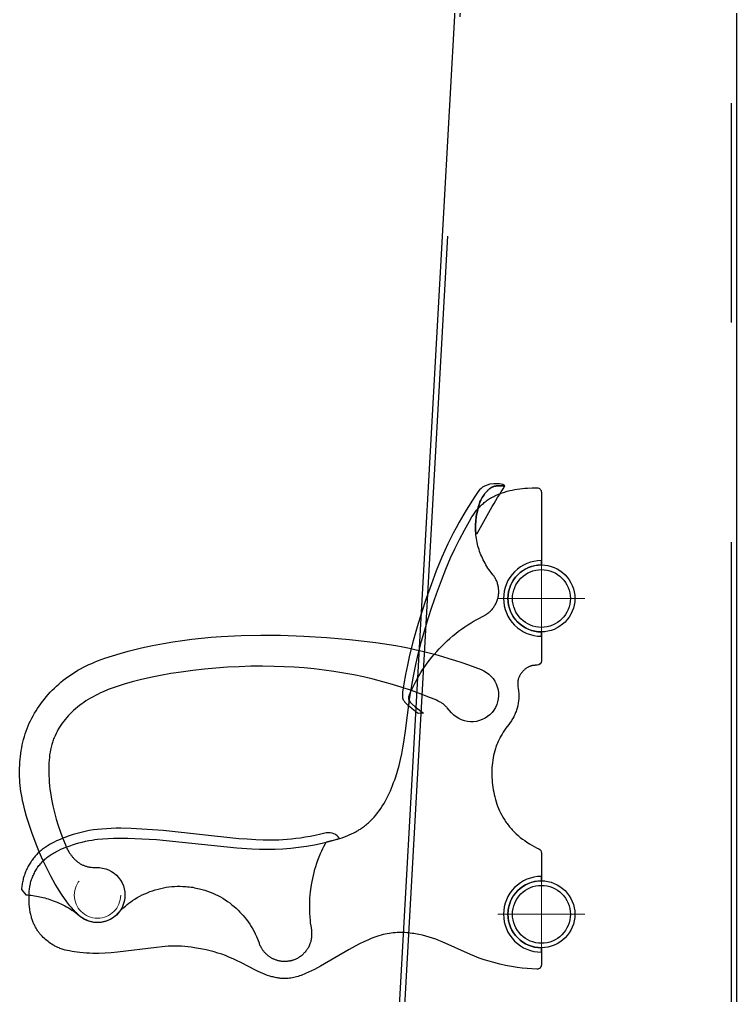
# Model space of a CAD drawing. Header units: metres. Extents: x 37 to 217, y 53 to 242.
# Drawn here: x 152.646 to 153.463, y 214.203 to 215.314 of the extents above; entities that cross this region are included whole.
import ezdxf

# ---------------------------------------------------------------- set-up
doc = ezdxf.new("R2010")
doc.units = ezdxf.units.M
for name, pattern in [('CENTER', [2, 1.25, -0.25, 0.25, -0.25]), ('Dash Style-2', [0.328076, 0.19685, -0.0656, 0.021868, -0.043757]), ('Dash Style-5', [0.083312, 0.02777, -0.055542])]:
    doc.linetypes.add(name, pattern=pattern)

# ---------------------------------------------------------------- blocks, each defined once
blk = doc.blocks.new('Corte dinámico_Refugios1')
at = {"linetype": 'CENTER'}
for p, q in [((-0.3628, 3.1454, 0), (-0.3628, 0.2459, 0)), ((-0.755, 0.2459, 0), (-0.5961, 3.0964, 0))]:
    blk.add_line(p, q, dxfattribs=at)
for p, q in [((-0.3568, 3.1454, 0), (-0.3568, 0.2459, 0)), ((-0.761, 0.2459, 0), (-0.6021, 3.0968, 0)), ((-0.8195, 0.8048, 0), (-0.8239, 0.8038, 0)), ((-0.8145, 0.8061, 0), (-0.8195, 0.8048, 0)), ((-0.8086, 0.8078, 0), (-0.8145, 0.8061, 0))]:
    blk.add_line(p, q)
at = {"linetype": 'Continuous'}
blk.add_line((-0.652, 1.1552, 0), (-0.6536, 1.1551, 0), dxfattribs=at)
at = {"linetype": 'Dash Style-2', "lineweight": 5, "ltscale": 0.075}
for p, q in [((-0.5789, 1.0318, 0), (-0.5789, 1.1308, 0)), ((-0.5294, 1.0813, 0), (-0.6284, 1.0813, 0)), ((-0.5789, 0.6721, 0), (-0.5789, 0.7711, 0)), ((-0.5294, 0.7216, 0), (-0.6284, 0.7216, 0))]:
    blk.add_line(p, q, dxfattribs=at)
at = {"elevation": 0}
for points in [[(-0.7291, 0.9645), (-0.7291, 0.9646), (-0.7292, 0.9648), (-0.7293, 0.9649), (-0.7293, 0.9651), (-0.7294, 0.9653), (-0.7295, 0.9655), (-0.7295, 0.9657), (-0.7296, 0.9658), (-0.7296, 0.966), (-0.7297, 0.9662), (-0.7297, 0.9664), (-0.7298, 0.9666), (-0.7298, 0.9667), (-0.7298, 0.9669), (-0.7299, 0.9671), (-0.7299, 0.9673), (-0.7299, 0.9675), (-0.7299, 0.9677), (-0.7299, 0.9679), (-0.7299, 0.9681), (-0.7299, 0.9682), (-0.7299, 0.9684), (-0.7299, 0.9686), (-0.7299, 0.9688), (-0.7299, 0.969), (-0.7299, 0.9692), (-0.7296, 0.9705), (-0.7279, 0.9745), (-0.7262, 0.9784), (-0.7243, 0.9822), (-0.7224, 0.986), (-0.7203, 0.9897), (-0.7182, 0.9934), (-0.716, 0.997), (-0.7137, 1.0006), (-0.7113, 1.0041), (-0.7088, 1.0076), (-0.7063, 1.011), (-0.7036, 1.0144), (-0.7009, 1.0176), (-0.6981, 1.0208), (-0.6952, 1.024), (-0.6923, 1.0271), (-0.6892, 1.0301), (-0.6862, 1.033), (-0.683, 1.0358), (-0.6798, 1.0386), (-0.6765, 1.0413), (-0.6731, 1.0439), (-0.6697, 1.0464), (-0.6662, 1.0489), (-0.6626, 1.0512), (-0.659, 1.0535), (-0.6554, 1.0557), (-0.6517, 1.0578), (-0.6437, 1.062), (-0.6432, 1.0622), (-0.6427, 1.0625), (-0.6423, 1.0628), (-0.6418, 1.0631), (-0.6414, 1.0633), (-0.6409, 1.0636), (-0.6405, 1.0639), (-0.6401, 1.0643), (-0.6397, 1.0646), (-0.6388, 1.0652), (-0.638, 1.0659), (-0.6372, 1.0666), (-0.6369, 1.067), (-0.6365, 1.0674), (-0.6361, 1.0678), (-0.6357, 1.0681), (-0.635, 1.0689), (-0.6343, 1.0698), (-0.6337, 1.0706), (-0.6331, 1.0715), (-0.6325, 1.0724), (-0.6319, 1.0733), (-0.6314, 1.0742), (-0.6309, 1.0751), (-0.6304, 1.0761), (-0.63, 1.0771), (-0.6296, 1.078), (-0.6292, 1.079), (-0.6289, 1.08), (-0.6287, 1.0806), (-0.6286, 1.0811), (-0.6283, 1.0821), (-0.6281, 1.0831), (-0.6279, 1.0842), (-0.6277, 1.0853), (-0.6276, 1.0863), (-0.6275, 1.0874), (-0.6275, 1.0884), (-0.6275, 1.089), (-0.6275, 1.0895), (-0.6275, 1.0906), (-0.6276, 1.0916), (-0.6277, 1.0927), (-0.6278, 1.0937), (-0.628, 1.0948), (-0.6282, 1.0958), (-0.6284, 1.0968), (-0.6287, 1.0978), (-0.6289, 1.0984), (-0.629, 1.0989), (-0.6294, 1.0999), (-0.6298, 1.1009), (-0.6302, 1.1019), (-0.6306, 1.1028), (-0.6311, 1.1038), (-0.6316, 1.1047), (-0.6319, 1.1052), (-0.6322, 1.1056), (-0.6328, 1.1065), (-0.6334, 1.1074), (-0.634, 1.1083), (-0.636, 1.1107), (-0.6373, 1.1124), (-0.6386, 1.1141), (-0.6398, 1.1159), (-0.6409, 1.1177), (-0.642, 1.1195), (-0.6431, 1.1213), (-0.6441, 1.1232), (-0.6451, 1.1251), (-0.646, 1.127), (-0.6469, 1.1289), (-0.6477, 1.1309), (-0.6485, 1.1329), (-0.6492, 1.1349), (-0.6499, 1.1369), (-0.6505, 1.139), (-0.6511, 1.141), (-0.6516, 1.1431), (-0.6521, 1.1452), (-0.6525, 1.1473), (-0.6528, 1.1494), (-0.6532, 1.1515), (-0.6534, 1.1536), (-0.6536, 1.1557), (-0.6538, 1.1578), (-0.6538, 1.16), (-0.6539, 1.1621), (-0.6539, 1.1642), (-0.6538, 1.1663), (-0.6537, 1.1685), (-0.6535, 1.1706), (-0.6532, 1.1727), (-0.653, 1.1748), (-0.6526, 1.1769), (-0.6522, 1.179), (-0.6518, 1.1811), (-0.6513, 1.1832), (-0.6507, 1.1852), (-0.6501, 1.1873), (-0.6495, 1.1893), (-0.6488, 1.1913), (-0.648, 1.1933), (-0.6462, 1.1963), (-0.6452, 1.1979), (-0.6442, 1.1994), (-0.6432, 1.2007), (-0.6427, 1.2014), (-0.6422, 1.202), (-0.6417, 1.2025), (-0.6412, 1.2031), (-0.6407, 1.2036), (-0.6403, 1.2041), (-0.6398, 1.2046), (-0.6393, 1.205), (-0.6389, 1.2055), (-0.6384, 1.2058), (-0.6382, 1.2061), (-0.6379, 1.2063), (-0.6376, 1.2065), (-0.6374, 1.2067), (-0.6371, 1.2069), (-0.6368, 1.207), (-0.6366, 1.2072), (-0.6363, 1.2074), (-0.636, 1.2075), (-0.6358, 1.2077), (-0.6355, 1.2078), (-0.6353, 1.2079), (-0.635, 1.2081), (-0.6348, 1.2082), (-0.6345, 1.2083), (-0.6343, 1.2084), (-0.634, 1.2085), (-0.6338, 1.2086), (-0.6336, 1.2087), (-0.6333, 1.2087), (-0.6331, 1.2088), (-0.6329, 1.2089), (-0.6324, 1.209), (-0.632, 1.2091), (-0.6316, 1.2092), (-0.6311, 1.2092), (-0.6307, 1.2093), (-0.6303, 1.2094), (-0.6299, 1.2094), (-0.6296, 1.2094), (-0.6292, 1.2094), (-0.6285, 1.2095), (-0.6278, 1.2095), (-0.6243, 1.2094), (-0.6208, 1.2094), (-0.6204, 1.2094), (-0.6229, 1.211), (-0.6266, 1.2118), (-0.6329, 1.2118), (-0.6377, 1.2114), (-0.6438, 1.2091, 0.102323), (-0.6508, 1.2031), (-0.6548, 1.1976), (-0.6645, 1.1819), (-0.6726, 1.1681), (-0.6761, 1.1618), (-0.6794, 1.1556), (-0.6824, 1.1495), (-0.6853, 1.1435), (-0.6889, 1.1359), (-0.6922, 1.1282), (-0.6986, 1.1126), (-0.7045, 1.0969), (-0.7101, 1.0811), (-0.7154, 1.0651), (-0.7204, 1.0491), (-0.7249, 1.0329), (-0.729, 1.0167), (-0.7315, 1.0055), (-0.7337, 0.9946), (-0.7356, 0.9842), (-0.7371, 0.9745), (-0.7371, 0.9684), (-0.7371, 0.9682), (-0.737, 0.968), (-0.737, 0.9678), (-0.7369, 0.9676), (-0.7369, 0.9674), (-0.7368, 0.9672), (-0.7367, 0.967), (-0.7366, 0.9668), (-0.7366, 0.9666), (-0.7365, 0.9665), (-0.7364, 0.9663), (-0.7363, 0.9661), (-0.7362, 0.9659), (-0.7361, 0.9657), (-0.736, 0.9655), (-0.7358, 0.9653), (-0.7356, 0.9649), (-0.7353, 0.9645), (-0.735, 0.9641), (-0.7347, 0.9638), (-0.7343, 0.9632), (-0.7339, 0.9628), (-0.7332, 0.962), (-0.7322, 0.9609), (-0.7313, 0.9601), (-0.7305, 0.9593), (-0.7299, 0.9588)], [(-0.6536, 1.1551), (-0.652, 1.1552, -0.022803), (-0.6204, 1.2094), (-0.6208, 1.2094), (-0.6243, 1.2094), (-0.6278, 1.2095), (-0.6285, 1.2095), (-0.6292, 1.2094), (-0.6296, 1.2094), (-0.6299, 1.2094), (-0.6303, 1.2094), (-0.6307, 1.2093), (-0.6311, 1.2092), (-0.6316, 1.2092), (-0.632, 1.2091), (-0.6324, 1.209), (-0.6329, 1.2089), (-0.6331, 1.2088), (-0.6333, 1.2087), (-0.6336, 1.2087), (-0.6338, 1.2086), (-0.634, 1.2085), (-0.6343, 1.2084), (-0.6345, 1.2083), (-0.6348, 1.2082), (-0.635, 1.2081), (-0.6353, 1.2079), (-0.6355, 1.2078), (-0.6358, 1.2077), (-0.636, 1.2075), (-0.6363, 1.2074), (-0.6366, 1.2072), (-0.6368, 1.207), (-0.6371, 1.2069), (-0.6374, 1.2067), (-0.6376, 1.2065), (-0.6379, 1.2063), (-0.6382, 1.2061), (-0.6384, 1.2058), (-0.6389, 1.2055), (-0.6393, 1.205), (-0.6398, 1.2046), (-0.6403, 1.2041), (-0.6407, 1.2036), (-0.6412, 1.2031), (-0.6417, 1.2025), (-0.6422, 1.202), (-0.6427, 1.2014), (-0.6432, 1.2007), (-0.6442, 1.1994), (-0.6452, 1.1979), (-0.6462, 1.1963), (-0.648, 1.1933, 0.116368), (-0.6536, 1.1551)], [(-0.5789, 1.1194), (-0.5789, 1.1244, 0.414214), (-0.622, 1.0813, 0.414214), (-0.5789, 1.0382), (-0.5789, 1.0432, -0.414214), (-0.617, 1.0813, -0.414214), (-0.5789, 1.1194)], [(-1.1506, 0.7927), (-1.1552, 0.8045), (-1.1591, 0.8147), (-1.1622, 0.824), (-1.165, 0.8329), (-1.1669, 0.84), (-1.1687, 0.8471), (-1.1695, 0.8507), (-1.1702, 0.8543), (-1.1708, 0.8579), (-1.1714, 0.8616), (-1.1719, 0.8649), (-1.1722, 0.8682), (-1.1726, 0.8715), (-1.1728, 0.8748), (-1.173, 0.8781), (-1.1731, 0.8815), (-1.1731, 0.8848), (-1.173, 0.8881), (-1.1729, 0.8914), (-1.1727, 0.8947), (-1.1724, 0.8981), (-1.1721, 0.9014), (-1.1717, 0.9047), (-1.1712, 0.908), (-1.1706, 0.9112), (-1.1699, 0.9145), (-1.1692, 0.9176), (-1.1684, 0.9208), (-1.1675, 0.9239), (-1.1665, 0.927), (-1.1655, 0.9301), (-1.1644, 0.9331), (-1.1632, 0.9361), (-1.1619, 0.9391), (-1.1605, 0.942), (-1.1591, 0.9449), (-1.1575, 0.9477), (-1.1559, 0.9505), (-1.1543, 0.9533), (-1.1525, 0.956), (-1.1507, 0.9587), (-1.1489, 0.9613), (-1.1468, 0.9641), (-1.1448, 0.9667), (-1.1426, 0.9693), (-1.1404, 0.9719), (-1.1381, 0.9744), (-1.1358, 0.9768), (-1.1334, 0.9792), (-1.131, 0.9815), (-1.1285, 0.9838), (-1.1259, 0.986), (-1.1233, 0.9881), (-1.1207, 0.9902), (-1.1179, 0.9922), (-1.1152, 0.9941), (-1.1124, 0.996), (-1.1095, 0.9978), (-1.1065, 0.9996), (-1.1035, 1.0013), (-1.1004, 1.0029), (-1.0972, 1.0045), (-1.0941, 1.006), (-1.0909, 1.0074), (-1.0877, 1.0088), (-1.0844, 1.0101), (-1.0801, 1.0117), (-1.0758, 1.0132), (-1.0671, 1.0161), (-1.0583, 1.0187), (-1.0495, 1.0211), (-1.0343, 1.0249), (-1.0218, 1.0277), (-1.0093, 1.0301), (-0.9985, 1.0319), (-0.9876, 1.0335), (-0.9768, 1.0349), (-0.9659, 1.0361), (-0.9547, 1.0371), (-0.9434, 1.038), (-0.9209, 1.0391), (-0.8984, 1.0395), (-0.8758, 1.0393), (-0.8494, 1.0384), (-0.8231, 1.0368), (-0.7972, 1.0346), (-0.7675, 1.0311, -0.060965), (-0.6475, 1.0002, -0.48541), (-0.633, 0.9542, -0.48541), (-0.6811, 0.9509), (-0.686, 0.9566), (-0.6866, 0.9573), (-0.6873, 0.958), (-0.688, 0.9586), (-0.6887, 0.9593), (-0.6894, 0.9599), (-0.6901, 0.9605), (-0.6909, 0.9611), (-0.6916, 0.9616), (-0.6924, 0.9622), (-0.6932, 0.9627), (-0.694, 0.9632), (-0.6949, 0.9636), (-0.6957, 0.9641), (-0.6965, 0.9645), (-0.6982, 0.9654), (-0.7, 0.9661), (-0.7052, 0.9683), (-0.7159, 0.9724), (-0.7266, 0.9763), (-0.7374, 0.9799), (-0.7483, 0.9833), (-0.7593, 0.9864), (-0.7703, 0.9893), (-0.7815, 0.9919), (-0.7926, 0.9942), (-0.8038, 0.9963), (-0.8151, 0.9981), (-0.8264, 0.9997), (-0.8377, 1.001), (-0.8491, 1.0021), (-0.8605, 1.003), (-0.8719, 1.0036), (-0.8833, 1.0039), (-0.8965, 1.0041), (-0.9098, 1.004), (-0.923, 1.0036), (-0.9362, 1.0029), (-0.9494, 1.0019), (-0.9626, 1.0007), (-0.9758, 0.9992), (-0.9889, 0.9975), (-1.0007, 0.9957), (-1.0124, 0.9937), (-1.024, 0.9914), (-1.0356, 0.9888), (-1.0448, 0.9864), (-1.054, 0.9838), (-1.0586, 0.9823), (-1.0631, 0.9808), (-1.0676, 0.9792), (-1.0721, 0.9775), (-1.0779, 0.975), (-1.0808, 0.9737), (-1.0837, 0.9723), (-1.0866, 0.9708), (-1.0894, 0.9693), (-1.0922, 0.9678), (-1.0949, 0.9661), (-1.0974, 0.9646), (-1.0999, 0.9629), (-1.1023, 0.9612), (-1.1047, 0.9594), (-1.107, 0.9576), (-1.1093, 0.9557), (-1.1115, 0.9537), (-1.1136, 0.9517), (-1.1156, 0.9497), (-1.1175, 0.9477), (-1.1193, 0.9457), (-1.1211, 0.9436), (-1.1228, 0.9414), (-1.1244, 0.9392), (-1.126, 0.9369), (-1.1275, 0.9346), (-1.1289, 0.9323), (-1.1302, 0.9299), (-1.1314, 0.9275), (-1.1326, 0.925), (-1.1337, 0.9225), (-1.1342, 0.9213), (-1.1347, 0.92), (-1.1351, 0.9187), (-1.1356, 0.9174), (-1.136, 0.9161), (-1.1364, 0.9148), (-1.1368, 0.9134), (-1.1371, 0.9119), (-1.1375, 0.9105), (-1.1378, 0.909), (-1.1383, 0.9061), (-1.1388, 0.9032), (-1.1391, 0.9002), (-1.1394, 0.8972), (-1.1396, 0.8942), (-1.1398, 0.8913), (-1.1398, 0.8874), (-1.1398, 0.8835), (-1.1397, 0.8796), (-1.1395, 0.8757), (-1.1392, 0.8719), (-1.1388, 0.868), (-1.1384, 0.8642), (-1.1379, 0.8603), (-1.1366, 0.8527), (-1.1351, 0.8451), (-1.1334, 0.8375), (-1.1314, 0.83), (-1.1291, 0.8226), (-1.1266, 0.8152), (-1.1239, 0.808), (-1.1209, 0.8008), (-1.1204, 0.7994), (-1.1197, 0.798), (-1.1191, 0.7966), (-1.1183, 0.7953), (-1.1176, 0.7939), (-1.1168, 0.7926), (-1.116, 0.7913), (-1.1152, 0.7901), (-1.1147, 0.7894), (-1.1142, 0.7887), (-1.1137, 0.788), (-1.1132, 0.7874), (-1.1127, 0.7867), (-1.1121, 0.7861), (-1.1115, 0.7855), (-1.111, 0.7849), (-1.1104, 0.7843), (-1.1098, 0.7837), (-1.1091, 0.7832), (-1.1085, 0.7826), (-1.1079, 0.7821), (-1.1072, 0.7815), (-1.1065, 0.781), (-1.1059, 0.7805), (-1.1052, 0.7801), (-1.1045, 0.7796), (-1.1039, 0.7792), (-1.1032, 0.7788), (-1.1024, 0.7784), (-1.1017, 0.7781), (-1.101, 0.7777), (-1.1002, 0.7774), (-1.0995, 0.7771), (-1.0987, 0.7768), (-1.098, 0.7765), (-1.0972, 0.7763), (-1.0964, 0.776), (-1.0957, 0.7758), (-1.0949, 0.7757), (-1.0941, 0.7755), (-1.0933, 0.7754), (-1.0926, 0.7753), (-1.0919, 0.7752), (-1.0911, 0.7751), (-1.0896, 0.775), (-1.0821, 0.7747, -0.498935), (-1.0549, 0.7328, -0.498935), (-1.1028, 0.7182), (-1.1033, 0.7186), (-1.1039, 0.719), (-1.1044, 0.7195), (-1.1049, 0.7199), (-1.106, 0.7209), (-1.1071, 0.722), (-1.1082, 0.7231), (-1.1093, 0.7242), (-1.1115, 0.7266), (-1.1136, 0.729), (-1.1156, 0.7314), (-1.1191, 0.7359), (-1.1228, 0.7409), (-1.1245, 0.7433), (-1.1261, 0.7457), (-1.1292, 0.7506), (-1.1324, 0.756), (-1.1374, 0.765), (-1.1421, 0.7741), (-1.1465, 0.7833), (-1.1506, 0.7927)], [(-0.8086, 0.8078, 0.307514), (-0.8238, 0.8142), (-0.8302, 0.8127), (-0.8363, 0.8114), (-0.8421, 0.8103), (-0.8478, 0.8093), (-0.8532, 0.8084), (-0.8585, 0.8078), (-0.8636, 0.8072), (-0.8685, 0.8067), (-0.8733, 0.8064), (-0.8779, 0.8062), (-0.8824, 0.806), (-0.8869, 0.806), (-0.8956, 0.8061), (-0.9041, 0.8064), (-0.9138, 0.807), (-0.9235, 0.8077), (-1.0095, 0.8169), (-1.0339, 0.8187), (-1.0459, 0.8193), (-1.0576, 0.8195), (-1.0632, 0.8195), (-1.0687, 0.8193), (-1.0741, 0.8191), (-1.0793, 0.8187), (-1.0842, 0.8183), (-1.089, 0.8176), (-1.0936, 0.8169), (-1.0982, 0.816), (-1.1027, 0.8149), (-1.1073, 0.8137), (-1.1119, 0.8124), (-1.1166, 0.8109), (-1.1213, 0.8092), (-1.1238, 0.8082), (-1.1262, 0.8072), (-1.1286, 0.8062), (-1.1311, 0.8051), (-1.1335, 0.8039), (-1.1359, 0.8027), (-1.1382, 0.8014), (-1.1406, 0.8), (-1.1417, 0.7992), (-1.1429, 0.7985), (-1.144, 0.7977), (-1.1451, 0.7969), (-1.1462, 0.7961), (-1.1473, 0.7953), (-1.1484, 0.7944), (-1.1494, 0.7935), (-1.1505, 0.7926), (-1.1515, 0.7917), (-1.1525, 0.7907), (-1.1534, 0.7897), (-1.1544, 0.7887), (-1.1553, 0.7877), (-1.1561, 0.7867), (-1.157, 0.7856), (-1.1579, 0.7845), (-1.1587, 0.7834), (-1.1595, 0.7823), (-1.1602, 0.7811), (-1.161, 0.78), (-1.1617, 0.7788), (-1.1624, 0.7776), (-1.1631, 0.7764), (-1.1637, 0.7751), (-1.1644, 0.7739), (-1.165, 0.7726), (-1.1655, 0.7714), (-1.1661, 0.7701), (-1.1666, 0.7688), (-1.1671, 0.7675), (-1.1675, 0.7662), (-1.168, 0.7648), (-1.1684, 0.7635), (-1.1688, 0.7622), (-1.1691, 0.7608), (-1.1694, 0.7595), (-1.1697, 0.7581), (-1.17, 0.7568), (-1.1702, 0.7554), (-1.1704, 0.754), (-1.1706, 0.7527), (-1.1708, 0.7513), (-1.1709, 0.75), (-1.1658, 0.7438), (-1.1638, 0.7437), (-1.1618, 0.7435), (-1.1598, 0.7433), (-1.1578, 0.743), (-1.1559, 0.7427), (-1.1539, 0.7424), (-1.152, 0.742), (-1.15, 0.7416), (-1.1481, 0.7412), (-1.1461, 0.7407), (-1.1442, 0.7402), (-1.1423, 0.7396), (-1.1404, 0.7391), (-1.1385, 0.7385), (-1.1366, 0.7378), (-1.1347, 0.7371), (-1.1325, 0.7363), (-1.1303, 0.7353), (-1.1281, 0.7344), (-1.1259, 0.7334), (-1.1237, 0.7323), (-1.1216, 0.7312), (-1.1195, 0.7301), (-1.1174, 0.7289), (-1.1154, 0.7277), (-1.1134, 0.7264), (-1.1114, 0.7251), (-1.1094, 0.7237), (-1.1075, 0.7223), (-1.1032, 0.7188), (-1.1024, 0.7182), (-1.102, 0.718), (-1.1016, 0.7177), (-1.1011, 0.7174), (-1.1007, 0.7171), (-1.0998, 0.7166), (-1.0993, 0.7163), (-1.0988, 0.716), (-1.0982, 0.7158), (-1.0977, 0.7155), (-1.0969, 0.7151), (-1.096, 0.7148), (-1.0952, 0.7144), (-1.0944, 0.7141), (-1.0935, 0.7138), (-1.0927, 0.7136), (-1.0918, 0.7134), (-1.0909, 0.7132), (-1.0899, 0.713), (-1.089, 0.7128), (-1.088, 0.7127), (-1.087, 0.7126), (-1.086, 0.7125), (-1.085, 0.7125), (-1.084, 0.7125), (-1.083, 0.7125), (-1.082, 0.7126), (-1.081, 0.7126), (-1.08, 0.7128), (-1.0791, 0.7129), (-1.0783, 0.7131), (-1.0775, 0.7132), (-1.0767, 0.7134), (-1.076, 0.7136), (-1.075, 0.7139), (-1.0741, 0.7142), (-1.0731, 0.7146), (-1.0722, 0.7149), (-1.0713, 0.7153), (-1.0704, 0.7158), (-1.0695, 0.7162), (-1.0686, 0.7167), (-1.068, 0.7171), (-1.0673, 0.7176), (-1.0666, 0.718), (-1.066, 0.7185), (-1.0654, 0.7189), (-1.0648, 0.7194), (-1.0642, 0.7199), (-1.0636, 0.7204), (-1.0628, 0.7211), (-1.0621, 0.7218), (-1.059, 0.7251), (-1.0579, 0.7262), (-1.0553, 0.7286), (-1.0526, 0.731), (-1.0506, 0.7326), (-1.0486, 0.7342), (-1.0465, 0.7357), (-1.0444, 0.7372), (-1.0417, 0.7389), (-1.039, 0.7406), (-1.0362, 0.7421), (-1.0333, 0.7436), (-1.0305, 0.7449), (-1.0275, 0.7462), (-1.0246, 0.7474), (-1.0215, 0.7484), (-1.0185, 0.7494), (-1.0154, 0.7503), (-1.0123, 0.751), (-1.0092, 0.7517), (-1.0061, 0.7523), (-1.0029, 0.7527), (-0.9997, 0.7531), (-0.9965, 0.7533), (-0.9934, 0.7535), (-0.9902, 0.7535), (-0.987, 0.7534), (-0.9838, 0.7532), (-0.9818, 0.753), (-0.9798, 0.7528), (-0.9778, 0.7526), (-0.9759, 0.7523), (-0.9739, 0.7519), (-0.9719, 0.7515), (-0.97, 0.7511), (-0.9681, 0.7507), (-0.965, 0.7499), (-0.9619, 0.7489), (-0.9589, 0.7479), (-0.9559, 0.7468), (-0.953, 0.7456), (-0.9501, 0.7443), (-0.9472, 0.7429), (-0.9444, 0.7414), (-0.9417, 0.7398), (-0.939, 0.7381), (-0.9363, 0.7363), (-0.9337, 0.7345), (-0.9312, 0.7325), (-0.9288, 0.7305), (-0.9264, 0.7284), (-0.9241, 0.7262), (-0.9221, 0.7242), (-0.9202, 0.7222), (-0.9183, 0.7201), (-0.9166, 0.718), (-0.9146, 0.7155), (-0.9127, 0.7129), (-0.9109, 0.7103), (-0.9092, 0.7076), (-0.9076, 0.7048), (-0.9061, 0.702), (-0.9046, 0.6992), (-0.9033, 0.6963), (-0.9022, 0.6937), (-0.9015, 0.6918), (-0.9004, 0.6889), (-0.9001, 0.6879), (-0.8997, 0.687), (-0.8993, 0.6861), (-0.8988, 0.6852), (-0.8984, 0.6843), (-0.8981, 0.6839), (-0.8979, 0.6834), (-0.8975, 0.6829), (-0.8972, 0.6823), (-0.8968, 0.6817), (-0.8964, 0.6811), (-0.8959, 0.6805), (-0.8954, 0.6798), (-0.8949, 0.6792), (-0.8944, 0.6786), (-0.8939, 0.6781), (-0.8934, 0.6776), (-0.893, 0.6771), (-0.8924, 0.6766), (-0.8919, 0.6761), (-0.8914, 0.6757), (-0.8909, 0.6752), (-0.8903, 0.6748), (-0.8897, 0.6743), (-0.8891, 0.6738), (-0.8884, 0.6734), (-0.8877, 0.6729), (-0.8871, 0.6725), (-0.8864, 0.6721), (-0.8857, 0.6717), (-0.885, 0.6714), (-0.8843, 0.671), (-0.8835, 0.6707), (-0.8828, 0.6704), (-0.882, 0.6701), (-0.8813, 0.6698), (-0.8805, 0.6696), (-0.8797, 0.6693), (-0.879, 0.6691), (-0.878, 0.6689), (-0.877, 0.6687), (-0.876, 0.6685), (-0.875, 0.6683), (-0.8742, 0.6683), (-0.8734, 0.6682), (-0.8726, 0.6681), (-0.8719, 0.6681), (-0.8711, 0.6681), (-0.8703, 0.6681), (-0.8695, 0.6681), (-0.8687, 0.6682), (-0.8679, 0.6683), (-0.8671, 0.6684), (-0.8663, 0.6685), (-0.8656, 0.6686), (-0.865, 0.6687), (-0.8644, 0.6688), (-0.8638, 0.669), (-0.8632, 0.6691), (-0.8626, 0.6693), (-0.8621, 0.6695), (-0.8615, 0.6696), (-0.8609, 0.6698), (-0.86, 0.6702), (-0.859, 0.6705), (-0.8581, 0.6709), (-0.8572, 0.6714), (-0.8563, 0.6718), (-0.8555, 0.6723), (-0.8546, 0.6728), (-0.8538, 0.6734), (-0.853, 0.674), (-0.8522, 0.6745), (-0.8514, 0.6752), (-0.8506, 0.6758), (-0.8499, 0.6765), (-0.8492, 0.6772), (-0.8485, 0.6779), (-0.8478, 0.6786), (-0.8472, 0.6794), (-0.8466, 0.6802), (-0.846, 0.681), (-0.8454, 0.6818), (-0.8448, 0.6826), (-0.8443, 0.6835), (-0.8438, 0.6843), (-0.8434, 0.6852), (-0.8431, 0.6858), (-0.8429, 0.6863), (-0.8426, 0.6868), (-0.8424, 0.6874), (-0.8422, 0.6879), (-0.842, 0.6885), (-0.8418, 0.689), (-0.8416, 0.6896), (-0.8414, 0.6902), (-0.8412, 0.6907), (-0.8411, 0.6913), (-0.8409, 0.6919), (-0.8408, 0.6927), (-0.8406, 0.6934), (-0.8405, 0.6942), (-0.8404, 0.695), (-0.8403, 0.6956), (-0.8402, 0.6962), (-0.8402, 0.6968), (-0.8401, 0.6974), (-0.8401, 0.698), (-0.8401, 0.6986), (-0.8401, 0.6992), (-0.8401, 0.6998), (-0.8401, 0.7007), (-0.8402, 0.7016), (-0.8403, 0.7025), (-0.8404, 0.7034), (-0.8411, 0.7085), (-0.8416, 0.712), (-0.8418, 0.714), (-0.8422, 0.7188), (-0.8425, 0.7224), (-0.8426, 0.7259), (-0.8427, 0.7295), (-0.8426, 0.7331), (-0.8425, 0.7363), (-0.8424, 0.7395), (-0.842, 0.7442), (-0.8417, 0.747), (-0.8414, 0.7498), (-0.841, 0.7525), (-0.8406, 0.7553), (-0.84, 0.7588), (-0.8393, 0.7624), (-0.8385, 0.7659), (-0.8376, 0.7693), (-0.8367, 0.7728), (-0.8357, 0.7762), (-0.8346, 0.7797), (-0.8334, 0.7831), (-0.8319, 0.787), (-0.8304, 0.7908), (-0.829, 0.794)], [(-0.5789, 0.7597), (-0.5789, 0.7647, 0.414214), (-0.622, 0.7216, 0.414214), (-0.5789, 0.6785), (-0.5789, 0.6835, -0.414214), (-0.617, 0.7216, -0.414214), (-0.5789, 0.7597)]]:
    blk.add_lwpolyline(points, format="xyb", dxfattribs=at)
blk.add_lwpolyline([(-0.6065, 0.9564), (-0.6069, 0.9551), (-0.6073, 0.9539), (-0.6077, 0.9526), (-0.6082, 0.9514), (-0.6087, 0.9502), (-0.6092, 0.949), (-0.6098, 0.9478), (-0.6104, 0.9466), (-0.611, 0.9455), (-0.6117, 0.9443), (-0.6124, 0.9432), (-0.6131, 0.9421), (-0.6146, 0.9399), (-0.6161, 0.9378), (-0.6193, 0.9335), (-0.6208, 0.9313), (-0.6223, 0.9291), (-0.6237, 0.9269), (-0.6244, 0.9257), (-0.6251, 0.9246), (-0.6257, 0.9234), (-0.6263, 0.9223), (-0.6275, 0.9199), (-0.6282, 0.9183), (-0.629, 0.9166), (-0.6296, 0.9149), (-0.6303, 0.9132), (-0.6307, 0.9118), (-0.6312, 0.9105), (-0.632, 0.9079), (-0.6327, 0.9052), (-0.6333, 0.9025), (-0.6339, 0.8997), (-0.6343, 0.897), (-0.6347, 0.8942), (-0.635, 0.8914), (-0.6352, 0.8886), (-0.6353, 0.8858), (-0.6354, 0.883), (-0.6353, 0.8802), (-0.6352, 0.8774), (-0.6351, 0.8746), (-0.6348, 0.8718), (-0.6345, 0.8689), (-0.6342, 0.8662), (-0.6337, 0.8634), (-0.6332, 0.8607), (-0.6326, 0.8579), (-0.632, 0.8552), (-0.6313, 0.8525), (-0.6305, 0.8498), (-0.6296, 0.8472), (-0.6287, 0.8446), (-0.6277, 0.842), (-0.6266, 0.8395), (-0.6254, 0.837), (-0.6241, 0.8345), (-0.6228, 0.8321), (-0.6221, 0.8309), (-0.6214, 0.8298), (-0.6206, 0.8286), (-0.6198, 0.8274), (-0.619, 0.8262), (-0.618, 0.8249), (-0.6171, 0.8237), (-0.6161, 0.8225), (-0.6152, 0.8213), (-0.6141, 0.8201), (-0.6131, 0.8189), (-0.6121, 0.8178), (-0.611, 0.8166), (-0.6099, 0.8155), (-0.6076, 0.8134), (-0.6053, 0.8113), (-0.6029, 0.8092), (-0.6004, 0.8073), (-0.5978, 0.8055), (-0.5953, 0.8037), (-0.5926, 0.802), (-0.5899, 0.8004), (-0.5872, 0.7988), (-0.5845, 0.7974), (-0.5817, 0.796, -0.286889), (-0.5789, 0.7915), (-0.5789, 0.7597, 1), (-0.5789, 0.6835), (-0.5789, 0.664, -0.424946), (-0.584, 0.659), (-0.5896, 0.6593), (-0.5952, 0.6597), (-0.6008, 0.6603), (-0.6064, 0.661), (-0.6131, 0.6621), (-0.6197, 0.6633), (-0.6263, 0.6648), (-0.6329, 0.6665), (-0.6385, 0.6681), (-0.6441, 0.6699), (-0.6496, 0.6718), (-0.6551, 0.6739), (-0.6598, 0.6758), (-0.6919, 0.6903), (-0.6955, 0.6918), (-0.6991, 0.6931), (-0.7027, 0.6944), (-0.7065, 0.6956), (-0.7104, 0.6967), (-0.7143, 0.6977), (-0.7183, 0.6986), (-0.7222, 0.6993), (-0.7242, 0.6997), (-0.7262, 0.6999), (-0.7282, 0.7002), (-0.7302, 0.7004), (-0.7322, 0.7006), (-0.7342, 0.7007), (-0.7365, 0.7008), (-0.7387, 0.7008), (-0.7409, 0.7008), (-0.7432, 0.7007), (-0.7454, 0.7006), (-0.7476, 0.7004), (-0.7498, 0.7002), (-0.752, 0.6999), (-0.7544, 0.6994), (-0.7568, 0.699), (-0.7591, 0.6984), (-0.7615, 0.6978), (-0.7638, 0.6971), (-0.7661, 0.6963), (-0.7684, 0.6955), (-0.7707, 0.6947), (-0.7733, 0.6937), (-0.7759, 0.6926), (-0.7785, 0.6915), (-0.781, 0.6903), (-0.7861, 0.6878), (-0.7911, 0.6852), (-0.7977, 0.6815), (-0.8305, 0.6624), (-0.8372, 0.6588), (-0.8406, 0.6572), (-0.844, 0.6555), (-0.8474, 0.6541), (-0.8491, 0.6533), (-0.8508, 0.6527), (-0.8525, 0.652), (-0.8542, 0.6514), (-0.856, 0.6509), (-0.8577, 0.6503), (-0.8593, 0.6499), (-0.8609, 0.6496), (-0.8624, 0.6492), (-0.864, 0.6489), (-0.8656, 0.6487), (-0.8672, 0.6485), (-0.868, 0.6485), (-0.8688, 0.6484), (-0.8696, 0.6484), (-0.8704, 0.6484), (-0.8717, 0.6483), (-0.8729, 0.6484), (-0.8742, 0.6484), (-0.8755, 0.6485), (-0.8768, 0.6487), (-0.8781, 0.6489), (-0.8794, 0.6491), (-0.8806, 0.6493), (-0.8819, 0.6496), (-0.8832, 0.6498), (-0.8844, 0.6502), (-0.8857, 0.6505), (-0.8882, 0.6512), (-0.8907, 0.652), (-0.8933, 0.653), (-0.896, 0.6541), (-0.8986, 0.6552), (-0.9012, 0.6563), (-0.9044, 0.6579), (-0.9204, 0.6662), (-0.9269, 0.6695), (-0.9298, 0.6708), (-0.9327, 0.6721), (-0.9357, 0.6733), (-0.9387, 0.6745), (-0.9429, 0.6761), (-0.9472, 0.6775), (-0.9516, 0.6788), (-0.956, 0.68), (-0.9604, 0.6811), (-0.9648, 0.682), (-0.9693, 0.6828), (-0.9738, 0.6835), (-0.9775, 0.684), (-0.9813, 0.6845), (-0.985, 0.6848), (-0.9888, 0.6851), (-0.9926, 0.6852), (-0.9964, 0.6853), (-1.0002, 0.6852), (-1.0039, 0.6851), (-1.0073, 0.6849), (-1.0106, 0.6846), (-1.0172, 0.6839), (-1.0617, 0.6784), (-1.0687, 0.6778), (-1.0757, 0.6774), (-1.0827, 0.6771), (-1.0897, 0.6771), (-1.0934, 0.6772), (-1.097, 0.6774), (-1.1007, 0.6776), (-1.1044, 0.678), (-1.1073, 0.6783), (-1.1103, 0.6787), (-1.1132, 0.6792), (-1.1162, 0.6798), (-1.1186, 0.6803), (-1.121, 0.6809), (-1.1222, 0.6813), (-1.1234, 0.6816), (-1.1246, 0.682), (-1.1258, 0.6824), (-1.127, 0.6828), (-1.1281, 0.6833), (-1.1293, 0.6838), (-1.1304, 0.6843), (-1.1316, 0.6848), (-1.1327, 0.6854), (-1.1338, 0.686), (-1.1349, 0.6866), (-1.1363, 0.6875), (-1.1378, 0.6884), (-1.1392, 0.6894), (-1.1406, 0.6905), (-1.142, 0.6916), (-1.1434, 0.6928), (-1.1447, 0.694), (-1.146, 0.6953), (-1.1473, 0.6966), (-1.148, 0.6973), (-1.1486, 0.698), (-1.1492, 0.6987), (-1.1498, 0.6994), (-1.1504, 0.7002), (-1.151, 0.7009), (-1.1515, 0.7017), (-1.1521, 0.7025), (-1.1526, 0.7033), (-1.1532, 0.7042), (-1.1537, 0.705), (-1.1542, 0.7059), (-1.1547, 0.7068), (-1.1552, 0.7077), (-1.1557, 0.7086), (-1.1561, 0.7095), (-1.1566, 0.7105), (-1.157, 0.7115), (-1.1574, 0.7124), (-1.1578, 0.7135), (-1.1582, 0.7145), (-1.1586, 0.7156), (-1.159, 0.7166), (-1.1593, 0.7177), (-1.1596, 0.7189), (-1.1599, 0.72), (-1.1602, 0.7212), (-1.1605, 0.7224), (-1.1608, 0.7236), (-1.161, 0.7248), (-1.1612, 0.7261), (-1.1614, 0.7274), (-1.1617, 0.73), (-1.162, 0.7328), (-1.1622, 0.7356), (-1.1622, 0.7386), (-1.1622, 0.7417), (-1.1621, 0.745), (-1.1619, 0.7483), (-1.1618, 0.7497), (-1.1616, 0.751), (-1.1615, 0.7523), (-1.1612, 0.7536), (-1.161, 0.7549), (-1.1607, 0.7562), (-1.1604, 0.7575), (-1.1601, 0.7588), (-1.1597, 0.76), (-1.1593, 0.7613), (-1.1588, 0.7626), (-1.1584, 0.7638), (-1.1579, 0.765), (-1.1573, 0.7662), (-1.1568, 0.7674), (-1.1562, 0.7686), (-1.1555, 0.7699), (-1.1548, 0.7711), (-1.1541, 0.7723), (-1.1533, 0.7735), (-1.1525, 0.7747), (-1.1517, 0.7759), (-1.1509, 0.777), (-1.15, 0.7781), (-1.1491, 0.7792), (-1.1481, 0.7802), (-1.1472, 0.7813), (-1.1462, 0.7823), (-1.1452, 0.7833), (-1.1441, 0.7842), (-1.1431, 0.7852), (-1.142, 0.7861), (-1.1408, 0.787), (-1.1395, 0.788), (-1.1383, 0.7888), (-1.137, 0.7897), (-1.1357, 0.7905), (-1.1343, 0.7913), (-1.133, 0.7921), (-1.1316, 0.7928), (-1.1302, 0.7936), (-1.1288, 0.7943), (-1.126, 0.7956), (-1.1231, 0.7968), (-1.1202, 0.798), (-1.1166, 0.7993), (-1.1129, 0.8006), (-1.1092, 0.8018), (-1.1055, 0.8029), (-1.1017, 0.8038), (-1.0979, 0.8047), (-1.0941, 0.8055), (-1.0903, 0.8061), (-1.0873, 0.8066), (-1.0843, 0.807), (-1.0782, 0.8076), (-1.0722, 0.808), (-1.0661, 0.8083), (-1.058, 0.8084), (-1.0499, 0.8083), (-1.0337, 0.8077), (-1.017, 0.8066), (-0.9258, 0.7974), (-0.9084, 0.7962), (-0.8997, 0.7958), (-0.891, 0.7956), (-0.8821, 0.7958), (-0.8731, 0.7962), (-0.8642, 0.7969), (-0.8553, 0.7979), (-0.8463, 0.7992), (-0.8373, 0.8008), (-0.8284, 0.8027), (-0.8195, 0.8048), (-0.8139, 0.8063), (-0.8111, 0.8071), (-0.8083, 0.8079), (-0.8056, 0.8088), (-0.8029, 0.8098), (-0.8002, 0.8108), (-0.7976, 0.8119), (-0.795, 0.8131), (-0.7924, 0.8144), (-0.7911, 0.815), (-0.7899, 0.8157), (-0.7886, 0.8165), (-0.7874, 0.8172), (-0.7862, 0.818), (-0.7849, 0.8187), (-0.7837, 0.8195), (-0.7826, 0.8204), (-0.7814, 0.8212), (-0.7802, 0.8221), (-0.7791, 0.823), (-0.7779, 0.824), (-0.7768, 0.8249), (-0.7757, 0.8259), (-0.7746, 0.8269), (-0.7735, 0.8279), (-0.7725, 0.829), (-0.7714, 0.83), (-0.7704, 0.8311), (-0.7694, 0.8323), (-0.7674, 0.8346), (-0.7655, 0.837), (-0.7636, 0.8395), (-0.7618, 0.842), (-0.76, 0.8447), (-0.7583, 0.8474), (-0.7567, 0.8502), (-0.7552, 0.8531), (-0.7537, 0.856), (-0.7522, 0.859), (-0.7508, 0.8621), (-0.7495, 0.8652), (-0.7483, 0.8683), (-0.7471, 0.8715), (-0.7459, 0.8747), (-0.7448, 0.878), (-0.7428, 0.8845), (-0.741, 0.8912), (-0.7394, 0.8979), (-0.7379, 0.9045), (-0.7366, 0.9112), (-0.7355, 0.9177), (-0.7335, 0.9306), (-0.7289, 0.9663), (-0.7269, 0.9797), (-0.7245, 0.9929), (-0.7218, 1.0062), (-0.7187, 1.0193), (-0.7153, 1.0325), (-0.7117, 1.0455), (-0.7077, 1.0585), (-0.7035, 1.0714), (-0.6982, 1.0866), (-0.6927, 1.1016), (-0.6876, 1.1146), (-0.6822, 1.1274), (-0.6774, 1.1379), (-0.6723, 1.1483), (-0.6666, 1.159), (-0.6607, 1.1695), (-0.658, 1.1741), (-0.6565, 1.1763), (-0.655, 1.1785), (-0.6542, 1.1796), (-0.6534, 1.1807), (-0.6526, 1.1818), (-0.6518, 1.1828), (-0.6509, 1.1838), (-0.65, 1.1848), (-0.649, 1.1858), (-0.6481, 1.1868), (-0.6471, 1.1878), (-0.6461, 1.1887), (-0.645, 1.1896), (-0.6439, 1.1905), (-0.6428, 1.1914), (-0.6417, 1.1922), (-0.6406, 1.1931), (-0.6394, 1.1939), (-0.6382, 1.1946), (-0.637, 1.1954), (-0.6357, 1.1961), (-0.6345, 1.1968), (-0.6332, 1.1975), (-0.6318, 1.1982), (-0.6305, 1.1988), (-0.6292, 1.1994), (-0.6278, 1.2), (-0.6264, 1.2005), (-0.625, 1.2011), (-0.6236, 1.2016), (-0.6222, 1.2021), (-0.6208, 1.2025), (-0.6179, 1.2033), (-0.615, 1.2041), (-0.6121, 1.2047), (-0.6092, 1.2053), (-0.6063, 1.2058), (-0.6034, 1.2062), (-0.6005, 1.2065), (-0.5977, 1.2068), (-0.5948, 1.207), (-0.5893, 1.2072), (-0.5839, 1.2073, -0.41625), (-0.5789, 1.2023), (-0.5789, 1.1194, 1), (-0.5789, 1.0432), (-0.5789, 1.0102, -0.402014), (-0.5836, 1.0052), (-0.5839, 1.0052), (-0.5849, 1.0052), (-0.586, 1.0052), (-0.5865, 1.0051), (-0.5871, 1.0051), (-0.5876, 1.005), (-0.5882, 1.005), (-0.5887, 1.0049), (-0.5893, 1.0048), (-0.5898, 1.0046), (-0.5904, 1.0045), (-0.5909, 1.0043), (-0.5915, 1.0041), (-0.5921, 1.0039), (-0.5926, 1.0037), (-0.5932, 1.0034), (-0.5938, 1.0031), (-0.5943, 1.0028), (-0.5949, 1.0025), (-0.5955, 1.0022), (-0.596, 1.0018), (-0.5965, 1.0014), (-0.5971, 1.001), (-0.5976, 1.0006), (-0.5981, 1.0001), (-0.5987, 0.9997), (-0.5992, 0.9992), (-0.5996, 0.9987), (-0.6001, 0.9982), (-0.6006, 0.9977), (-0.601, 0.9971), (-0.6015, 0.9966), (-0.6019, 0.996), (-0.6023, 0.9955), (-0.6027, 0.9949), (-0.603, 0.9943), (-0.6034, 0.9937), (-0.6037, 0.9931), (-0.604, 0.9925), (-0.6043, 0.9919), (-0.6045, 0.9913), (-0.6048, 0.9907), (-0.605, 0.9901), (-0.6052, 0.9895), (-0.6053, 0.9889), (-0.6055, 0.9883), (-0.6056, 0.9877), (-0.6057, 0.9871), (-0.6058, 0.9865), (-0.6058, 0.9859), (-0.6059, 0.9853), (-0.6059, 0.9848), (-0.6059, 0.9842), (-0.6059, 0.9836), (-0.6059, 0.9831), (-0.6058, 0.9825), (-0.6058, 0.982), (-0.6056, 0.9809), (-0.6053, 0.9788, -0.105913), (-0.6065, 0.9564)], format="xyb")
for points in [[(-0.5789, 1.1194, -0.414214), (-0.5408, 1.0813, -0.414214), (-0.5789, 1.0432, -0.414214), (-0.617, 1.0813, -0.414214)], [(-0.5789, 1.1142, -0.414214), (-0.5459, 1.0813, -0.414214), (-0.5789, 1.0484, -0.414214), (-0.6118, 1.0813, -0.414214)], [(-0.5789, 0.7597, -0.414214), (-0.5408, 0.7216, -0.414214), (-0.5789, 0.6835, -0.414214), (-0.617, 0.7216, -0.414214)], [(-0.5789, 0.7545, -0.414214), (-0.5459, 0.7216, -0.414214), (-0.5789, 0.6886, -0.414214), (-0.6118, 0.7216, -0.414214)]]:
    blk.add_lwpolyline(points, format="xyb", close=True, dxfattribs=at)
blk.add_lwpolyline([(-0.7203, 0.9509), (-0.7261, 0.9556), (-0.7287, 0.9578), (-0.73, 0.9589), (-0.7292, 0.9649), (-0.7292, 0.9648), (-0.7291, 0.9646), (-0.729, 0.9644), (-0.7289, 0.9643), (-0.7288, 0.9641), (-0.7287, 0.9639), (-0.7286, 0.9638), (-0.7285, 0.9636), (-0.7284, 0.9634), (-0.7283, 0.9632), (-0.7282, 0.963), (-0.728, 0.9628), (-0.7279, 0.9627), (-0.7277, 0.9625), (-0.7276, 0.9623), (-0.7272, 0.9619), (-0.7269, 0.9615), (-0.7265, 0.9612), (-0.7262, 0.9608), (-0.7258, 0.9605), (-0.725, 0.9598), (-0.7242, 0.9592), (-0.7227, 0.9579), (-0.7131, 0.9508), (-0.7188, 0.9504)], close=True)
at = {"linetype": 'Dash Style-5', "lineweight": 5}
blk.add_circle((-1.0843, 0.7435, 0), 0.0264, dxfattribs=at)
blk.add_spline([(-0.829, 0.794, 0), (-0.8239, 0.8038, 0)], degree=3)

msp = doc.modelspace()

# ---------------------------------------------------------------- block references
msp.add_blockref('Corte dinámico_Refugios1', (153.8194, 213.5737, 1.321))

doc.saveas('drawing.dxf')
